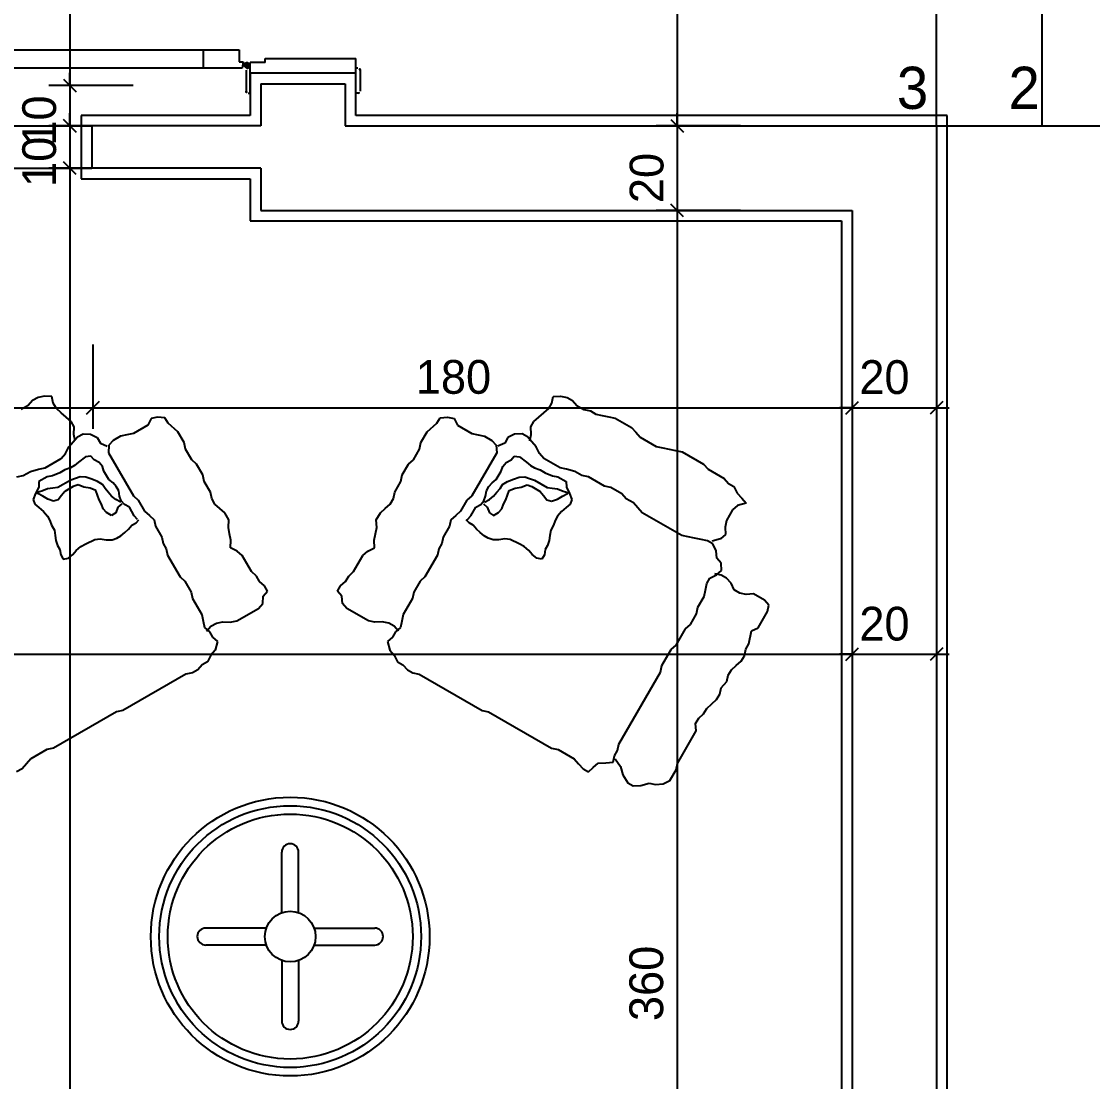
# Model space of a CAD drawing. Extents: x 182769.15 to 182771.38, y 101811.72 to 101812.21.
# Drawn here: x 182769.3844 to 182769.4351, y 101811.9906 to 101812.0408 of the extents above; entities that cross this region are included whole.
import ezdxf

# ---------------------------------------------------------------- set-up
doc = ezdxf.new("R2010")
doc.units = 0
doc.header["$MEASUREMENT"] = 0
for name, pattern in [('DOT3', [0.06, 0, -0.06]), ('DUZ', [500, 500]), ('HIDDEN', [0.375, 0.25, -0.125])]:
    doc.linetypes.add(name, pattern=pattern)
doc.layers.get('0').update_dxf_attribs({"color": 1, "linetype": 'DUZ'})
for name, color, linetype in [('DUVAR', 7, 'Continuous'), ('IZDOT', 2, 'DOT3'), ('iç yatay', 3, 'Continuous'), ('KAPI', 3, 'Continuous'), ('kapı pen. yazısı', 1, 'Continuous'), ('MERDIVEN', 3, 'Continuous'), ('SIVA', 1, 'Continuous'), ('tefriş', 21, 'Continuous')]:
    doc.layers.add(name, color=color, linetype=linetype)
doc.styles.add('İÇ ÖLÇÜ', font='stylu.ttf', dxfattribs={"height": 8})

msp = doc.modelspace()

# ---------------------------------------------------------------- linework, layer by layer
at = {"color": 0, "linetype": 'ByBlock'}
for p, q in [((182769.3863724804, 101812.0380373857), (182769.3869724804, 101812.0374373857)), ((182769.3863724804, 101812.0380373857), (182769.3869724804, 101812.0374373857)), ((182769.3863724804, 101812.0361237126), (182769.3869724804, 101812.0355237126)), ((182769.3869724804, 101812.0355237126), (182769.3863724804, 101812.0361237126)), ((182769.4151393678, 101812.0361237126), (182769.4157393678, 101812.0355237126)), ((182769.4151393678, 101812.0361237126), (182769.4157393678, 101812.0355237126)), ((182769.3869724804, 101812.0335237126), (182769.3863724804, 101812.0341237126)), ((182769.3869724804, 101812.0335237126), (182769.3863724804, 101812.0341237126)), ((182769.4157393678, 101812.0315237126), (182769.4151393678, 101812.0321237126)), ((182769.4157393678, 101812.0315237126), (182769.4151393678, 101812.0321237126)), ((182769.3880644359, 101812.0227771548), (182769.3874644359, 101812.0221771548)), ((182769.3874644359, 101812.0221771548), (182769.3880644359, 101812.0227771548)), ((182769.4234176411, 101812.0221771548), (182769.4240176411, 101812.0227771548)), ((182769.4234176411, 101812.0221771548), (182769.4240176411, 101812.0227771548)), ((182769.428017641, 101812.0227771548), (182769.427417641, 101812.0221771548)), ((182769.4234176411, 101812.0104972821), (182769.4240176411, 101812.0110972821)), ((182769.4234176411, 101812.0104972821), (182769.4240176411, 101812.0110972821)), ((182769.428017641, 101812.0110972821), (182769.427417641, 101812.0104972821))]:
    msp.add_line(p, q, dxfattribs=at)
at = {"layer": 'DUVAR', "ltscale": 50}
for p, q in [((182769.395717641, 101812.0378237126), (182769.395717641, 101812.0358237126)), ((182769.3997176411, 101812.0378237126), (182769.3997176411, 101812.0358237126)), ((182769.3997176411, 101812.0358237126), (182769.4277176411, 101812.0358237126)), ((182769.4277176411, 101812.0358237126), (182769.4277176411, 101811.9838237126)), ((182769.395717641, 101812.0338237126), (182769.395717641, 101812.0318237126)), ((182769.395717641, 101812.0318237126), (182769.423717641, 101812.0318237126)), ((182769.423717641, 101812.0318237126), (182769.423717641, 101811.9838237126))]:
    msp.add_line(p, q, dxfattribs=at)
at = {"layer": 'DUVAR'}
for p, q in [((182769.395717641, 101812.0378237126), (182769.3997176411, 101812.0378237126)), ((182769.395717641, 101812.0358237126), (182769.387717641, 101812.0358237126)), ((182769.387717641, 101812.0358237126), (182769.387717641, 101812.0338237126)), ((182769.395717641, 101812.0338237126), (182769.387717641, 101812.0338237126))]:
    msp.add_line(p, q, dxfattribs=at)
at = {"layer": 'IZDOT', "linetype": 'DOT3', "ltscale": 50}
for p, q in [((182769.347717641, 101812.0358237126), (182769.387717641, 101812.0358237126)), ((182769.347717641, 101812.0338237126), (182769.387717641, 101812.0338237126))]:
    msp.add_line(p, q, dxfattribs=at)
at = {"layer": 'iç yatay'}
for p, q in [((182769.4154393678, 101812.0742237126), (182769.4154393678, 101812.0354237126)), ((182769.3866724804, 101812.0582237126), (182769.3866724804, 101812.0373373857)), ((182769.3866724804, 101812.0377373857), (182769.3866724804, 101812.0383373857)), ((182769.3896724804, 101812.0377373857), (182769.3856724804, 101812.0377373857)), ((182769.3896724804, 101812.0377373857), (182769.3856724804, 101812.0377373857)), ((182769.3866724804, 101812.0377373857), (182769.3866724804, 101812.0358237126)), ((182769.3866724804, 101812.0358237126), (182769.3866724804, 101812.0364237126)), ((182769.4154393678, 101812.0358237126), (182769.4154393678, 101812.0364237126)), ((182769.3896724804, 101812.0358237126), (182769.3856724804, 101812.0358237126)), ((182769.3896724804, 101812.0358237126), (182769.3856724804, 101812.0358237126)), ((182769.3866724804, 101812.0358237126), (182769.3866724804, 101812.0338237126)), ((182769.3866724804, 101812.0358237126), (182769.3866724804, 101812.0352237126)), ((182769.4184393678, 101812.0358237126), (182769.4144393678, 101812.0358237126)), ((182769.4184393678, 101812.0358237126), (182769.4144393678, 101812.0358237126)), ((182769.4154393678, 101812.0358237126), (182769.4154393678, 101812.0318237126)), ((182769.3866724804, 101812.0342237126), (182769.3866724804, 101811.8574424798)), ((182769.3896724804, 101812.0338237126), (182769.3856724804, 101812.0338237126)), ((182769.3896724804, 101812.0338237126), (182769.3856724804, 101812.0338237126)), ((182769.3866724804, 101812.0338237126), (182769.3866724804, 101812.0332237126)), ((182769.4184393678, 101812.0318237126), (182769.4144393678, 101812.0318237126)), ((182769.4184393678, 101812.0318237126), (182769.4144393678, 101812.0318237126)), ((182769.4154393678, 101812.0322237126), (182769.4154393678, 101811.9594237126)), ((182769.4154393678, 101812.0318237126), (182769.4154393678, 101812.0312237126)), ((182769.3877644359, 101812.0254771548), (182769.3877644359, 101812.0214771548)), ((182769.3877644359, 101812.0254771548), (182769.3877644359, 101812.0214771548)), ((182769.423717641, 101812.0254771548), (182769.423717641, 101812.0214771548)), ((182769.423717641, 101812.0254771548), (182769.423717641, 101812.0214771548)), ((182769.4277176411, 101812.0254771548), (182769.4277176411, 101812.0214771548)), ((182769.347317641, 101812.0224771548), (182769.3881644359, 101812.0224771548)), ((182769.3873644359, 101812.0224771548), (182769.4241176411, 101812.0224771548)), ((182769.423717641, 101812.0224771548), (182769.423117641, 101812.0224771548)), ((182769.423717641, 101812.0224771548), (182769.4277176411, 101812.0224771548)), ((182769.4277176411, 101812.0224771548), (182769.4283176411, 101812.0224771548)), ((182769.423717641, 101812.0137972821), (182769.423717641, 101812.0097972821)), ((182769.423717641, 101812.0137972821), (182769.423717641, 101812.0097972821)), ((182769.4277176411, 101812.0137972821), (182769.4277176411, 101812.0097972821)), ((182769.3273176411, 101812.0107972821), (182769.4241176411, 101812.0107972821)), ((182769.423717641, 101812.0107972821), (182769.423117641, 101812.0107972821)), ((182769.423717641, 101812.0107972821), (182769.4277176411, 101812.0107972821)), ((182769.4277176411, 101812.0107972821), (182769.4283176411, 101812.0107972821))]:
    msp.add_line(p, q, dxfattribs=at)
at = {"layer": 'KAPI', "color": 1}
for p, q in [((182769.3780594863, 101812.0394259826), (182769.3946876411, 101812.0394259826)), ((182769.392987641, 101812.0394259826), (182769.392987641, 101812.0385659826)), ((182769.3946876411, 101812.0394259826), (182769.3946876411, 101812.0388659826)), ((182769.3948276411, 101812.0385659826), (182769.3779194863, 101812.0385659826)), ((182769.3946876411, 101812.0388659826), (182769.394887641, 101812.0388659826)), ((182769.394887641, 101812.0388659826), (182769.3948276411, 101812.0385659826))]:
    msp.add_line(p, q, dxfattribs=at)
at = {"layer": 'KAPI'}
for p, q in [((182769.3959176411, 101812.0388237126), (182769.3959176411, 101812.0390237126)), ((182769.3959176411, 101812.0390237126), (182769.4002176411, 101812.0390237126)), ((182769.4002176411, 101812.0383237126), (182769.4002176411, 101812.0390237126)), ((182769.395017641, 101812.0384737126), (182769.395017641, 101812.0374737126)), ((182769.3952176411, 101812.0385737126), (182769.395117641, 101812.0385737126)), ((182769.3959176411, 101812.0388237126), (182769.3952176411, 101812.0388237126)), ((182769.3952176411, 101812.0383237126), (182769.3952176411, 101812.0388237126)), ((182769.3952176411, 101812.0373737126), (182769.3952176411, 101812.0385737126)), ((182769.4002176411, 101812.0373737126), (182769.4002176411, 101812.0385737126)), ((182769.4002176411, 101812.0385737126), (182769.4003176411, 101812.0385737126)), ((182769.400417641, 101812.0384737126), (182769.400417641, 101812.0374737126)), ((182769.4002176411, 101812.0383237126), (182769.3952176411, 101812.0383237126)), ((182769.395117641, 101812.0373737126), (182769.3952176411, 101812.0373737126)), ((182769.4003176411, 101812.0373737126), (182769.4002176411, 101812.0373737126))]:
    msp.add_line(p, q, dxfattribs=at)
at = {"layer": 'KAPI', "color": 234}
for p, q in [((182769.3952176411, 101812.0387059826), (182769.3948976411, 101812.0387059826)), ((182769.3950576411, 101812.0388659826), (182769.3950576411, 101812.0385459826))]:
    msp.add_line(p, q, dxfattribs=at)
for radius in [0.00012, 8e-05]:
    msp.add_circle((182769.3950576411, 101812.0387059826), radius, dxfattribs=at)
at = {"layer": 'KAPI', "color": 1, "linetype": 'HIDDEN', "ltscale": 10}
msp.add_arc((182769.3959590833, 101812.038723603), 0.01810015707554498, 90.1311844394752, 179.5492962440306, dxfattribs=at)
at = {"layer": 'KAPI'}
for centre, start, end in [((182769.395117641, 101812.0384737126), 90, 180), ((182769.4003176411, 101812.0384737126), 0, 90), ((182769.395117641, 101812.0374737126), 180, 270), ((182769.4003176411, 101812.0374737126), 270, 0)]:
    msp.add_arc(centre, 0.0001, start, end, dxfattribs=at)
at = {"layer": 'MERDIVEN'}
for p, q in [((182769.4277176411, 101812.0358237126), (182769.4277176411, 101812.0738237126)), ((182769.4327176411, 101812.0358237126), (182769.4327176411, 101812.0738237126)), ((182769.4277176411, 101812.0358237126), (182769.4377176411, 101812.0358237126))]:
    msp.add_line(p, q, dxfattribs=at)
at = {"layer": 'SIVA'}
for p, q in [((182769.4002176411, 101812.0383237126), (182769.3952176411, 101812.0383237126)), ((182769.3952176411, 101812.0383237126), (182769.3952176411, 101812.0363237126)), ((182769.4002176411, 101812.0363237126), (182769.4002176411, 101812.0383237126)), ((182769.3952176411, 101812.0363237126), (182769.3872176411, 101812.0363237126)), ((182769.3872176411, 101812.0363237126), (182769.3872176411, 101812.0333237126)), ((182769.428217641, 101812.0363237126), (182769.4002176411, 101812.0363237126)), ((182769.428217641, 101811.9643237126), (182769.428217641, 101812.0363237126)), ((182769.3872176411, 101812.0333237126), (182769.3952176411, 101812.0333237126)), ((182769.3952176411, 101812.0333237126), (182769.3952176411, 101812.0313237126)), ((182769.3952176411, 101812.0313237126), (182769.423217641, 101812.0313237126)), ((182769.423217641, 101812.0313237126), (182769.423217641, 101811.9843237126))]:
    msp.add_line(p, q, dxfattribs=at)
at = {"layer": 'tefriş'}
for p, q in [((182769.3849126772, 101812.0228175395), (182769.3847060726, 101812.0225846447)), ((182769.385168477, 101812.0229652256), (182769.3849126772, 101812.0228175395)), ((182769.385473472, 101812.023027703), (182769.385168477, 101812.0229652256)), ((182769.3858276629, 101812.0230049707), (182769.385473472, 101812.023027703)), ((182769.3858899839, 101812.0227001141), (182769.3858276629, 101812.0230049707)), ((182769.3860375709, 101812.0224444859), (182769.3858899839, 101812.0227001141)), ((182769.4093513729, 101812.0224444859), (182769.40949896, 101812.0227001141)), ((182769.40949896, 101812.0227001141), (182769.4095612809, 101812.0230049707)), ((182769.4095612809, 101812.0230049707), (182769.4099154718, 101812.023027703)), ((182769.4099154718, 101812.023027703), (182769.4102204669, 101812.0229652256)), ((182769.4102204669, 101812.0229652256), (182769.4104762667, 101812.0228175395)), ((182769.4104762667, 101812.0228175395), (182769.4106828712, 101812.0225846447)), ((182769.3847060726, 101812.0225846447), (182769.3843650067, 101812.0223877303)), ((182769.3862704233, 101812.0222380872), (182769.3860375709, 101812.0224444859)), ((182769.3865032764, 101812.0220316874), (182769.3862704233, 101812.0222380872)), ((182769.4088856674, 101812.0220316874), (182769.4091185205, 101812.0222380872)), ((182769.4091185205, 101812.0222380872), (182769.4093513729, 101812.0224444859)), ((182769.4106828712, 101812.0225846447), (182769.4110239371, 101812.0223877303)), ((182769.4110239371, 101812.0223877303), (182769.4113289322, 101812.0223252529)), ((182769.4113289322, 101812.0223252529), (182769.4115847304, 101812.0221775677)), ((182769.3867361289, 101812.0218252887), (182769.3865032764, 101812.0220316874)), ((182769.3868837159, 101812.0215696605), (182769.3867361289, 101812.0218252887)), ((182769.390520712, 101812.0219652961), (182769.3903633033, 101812.0216471916)), ((182769.3908257076, 101812.0220277724), (182769.390520712, 101812.0219652961)), ((182769.3911798986, 101812.0220050401), (182769.3908257076, 101812.0220277724)), ((182769.3913274849, 101812.021749413), (182769.3911798986, 101812.0220050401)), ((182769.3917931911, 101812.0213366134), (182769.3913274849, 101812.021749413)), ((182769.4035957528, 101812.0213366134), (182769.4040614589, 101812.021749413)), ((182769.4040614589, 101812.021749413), (182769.4042090453, 101812.0220050401)), ((182769.4042090453, 101812.0220050401), (182769.4045632362, 101812.0220277724)), ((182769.4045632362, 101812.0220277724), (182769.4048682319, 101812.0219652961)), ((182769.4048682319, 101812.0219652961), (182769.4050256406, 101812.0216471916)), ((182769.408505228, 101812.0215696605), (182769.408652815, 101812.0218252887)), ((182769.408652815, 101812.0218252887), (182769.4088856674, 101812.0220316874)), ((182769.4115847304, 101812.0221775677), (182769.4118897261, 101812.0221150914)), ((182769.4118897261, 101812.0221150914), (182769.4121947211, 101812.0220526139)), ((182769.4121947211, 101812.0220526139), (182769.4124997168, 101812.0219901376)), ((182769.4124997168, 101812.0219901376), (182769.4132671162, 101812.0215470793)), ((182769.3868607707, 101812.0212155755), (182769.3868837159, 101812.0215696605)), ((182769.386923091, 101812.02091072), (182769.3868607707, 101812.0212155755)), ((182769.3870444279, 101812.0210943855), (182769.3873002277, 101812.0212420716)), ((182769.3873002277, 101812.0212420716), (182769.3876544186, 101812.0212193392)), ((182769.3876544186, 101812.0212193392), (182769.3879725372, 101812.0210621689)), ((182769.3893761765, 101812.0211908852), (182769.3890711808, 101812.0211284089)), ((182769.3896811715, 101812.0212533626), (182769.3893761765, 101812.0211908852)), ((182769.3903633033, 101812.0216471916), (182769.3896811715, 101812.0212533626)), ((182769.3920883645, 101812.0208253581), (182769.3917931911, 101812.0213366134)), ((182769.4033005794, 101812.0208253581), (182769.4035957528, 101812.0213366134)), ((182769.4050256406, 101812.0216471916), (182769.4057077723, 101812.0212533626)), ((182769.4057077723, 101812.0212533626), (182769.4060127674, 101812.0211908852)), ((182769.4060127674, 101812.0211908852), (182769.4063177631, 101812.0211284089)), ((182769.4077345252, 101812.0212193392), (182769.4074164067, 101812.0210621689)), ((182769.4080887161, 101812.0212420716), (182769.4077345252, 101812.0212193392)), ((182769.4083445159, 101812.0210943855), (182769.4080887161, 101812.0212420716)), ((182769.4084658528, 101812.02091072), (182769.4085281731, 101812.0212155755)), ((182769.4085281731, 101812.0212155755), (182769.408505228, 101812.0215696605)), ((182769.4132671162, 101812.0215470793), (182769.4134737185, 101812.0213141844)), ((182769.4134737185, 101812.0213141844), (182769.4136803231, 101812.0210812897)), ((182769.3866312194, 101812.0206285949), (182769.3868378234, 101812.0208614907)), ((182769.3868378234, 101812.0208614907), (182769.3870444279, 101812.0210943855)), ((182769.3879725372, 101812.0210621689), (182769.3881201242, 101812.0208065407)), ((182769.3881201242, 101812.0208065407), (182769.3884382449, 101812.0206493702)), ((182769.388523511, 101812.0206985986), (182769.3885005652, 101812.0203445147)), ((182769.3887301149, 101812.0209314944), (182769.388523511, 101812.0206985986)), ((182769.3890711808, 101812.0211284089), (182769.3887301149, 101812.0209314944)), ((182769.3921506854, 101812.0205205015), (182769.3920883645, 101812.0208253581)), ((182769.4032382585, 101812.0205205015), (182769.4033005794, 101812.0208253581)), ((182769.4063177631, 101812.0211284089), (182769.4066588289, 101812.0209314944)), ((182769.4066588289, 101812.0209314944), (182769.4068654329, 101812.0206985986)), ((182769.4068654329, 101812.0206985986), (182769.4068883786, 101812.0203445147)), ((182769.4072688197, 101812.0208065407), (182769.4069506989, 101812.0206493702)), ((182769.4074164067, 101812.0210621689), (182769.4072688197, 101812.0208065407)), ((182769.4085511205, 101812.0208614907), (182769.4083445159, 101812.0210943855)), ((182769.4087577244, 101812.0206285949), (182769.4085511205, 101812.0208614907)), ((182769.4136803231, 101812.0210812897), (182769.4144477225, 101812.0206382314)), ((182769.3862672078, 101812.0200775965), (182769.3864738124, 101812.0203104913)), ((182769.3864738124, 101812.0203104913), (182769.3866312194, 101812.0206285949)), ((182769.3885005652, 101812.0203445147), (182769.3896812594, 101812.0182994925)), ((182769.3924458588, 101812.0200092462), (182769.3921506854, 101812.0205205015)), ((182769.4029430851, 101812.0200092462), (182769.4032382585, 101812.0205205015)), ((182769.4068883786, 101812.0203445147), (182769.4057076845, 101812.0182994925)), ((182769.4089151315, 101812.0203104913), (182769.4087577244, 101812.0206285949)), ((182769.409121736, 101812.0200775965), (182769.4089151315, 101812.0203104913)), ((182769.4144477225, 101812.0206382314), (182769.4147527176, 101812.020575754)), ((182769.4147527176, 101812.020575754), (182769.4150577133, 101812.0205132777)), ((182769.4150577133, 101812.0205132777), (182769.4153627073, 101812.0204508023)), ((182769.4153627073, 101812.0204508023), (182769.4156677024, 101812.0203883249)), ((182769.4156677024, 101812.0203883249), (182769.4166909016, 101812.0197975805)), ((182769.3854998084, 101812.0196345383), (182769.3862672078, 101812.0200775965)), ((182769.3926787112, 101812.0198028475), (182769.3924458588, 101812.0200092462)), ((182769.3929738852, 101812.0192915911), (182769.3926787112, 101812.0198028475)), ((182769.4024150586, 101812.0192915911), (182769.4027102327, 101812.0198028475)), ((182769.4027102327, 101812.0198028475), (182769.4029430851, 101812.0200092462)), ((182769.4098891355, 101812.0196345383), (182769.409121736, 101812.0200775965)), ((182769.4166909016, 101812.0197975805), (182769.4168975062, 101812.0195646857)), ((182769.3841584907, 101812.0192009642), (182769.3844634857, 101812.0192634416)), ((182769.3844634857, 101812.0192634416), (182769.3848045516, 101812.0194603561)), ((182769.3848045516, 101812.0194603561), (182769.3851948133, 101812.0195720608)), ((182769.3851948133, 101812.0195720608), (182769.3854998084, 101812.0196345383)), ((182769.3930362055, 101812.0189867357), (182769.3929738852, 101812.0192915911)), ((182769.4023527383, 101812.0189867357), (182769.4024150586, 101812.0192915911)), ((182769.4101941305, 101812.0195720608), (182769.4098891355, 101812.0196345383)), ((182769.4105843923, 101812.0194603561), (182769.4101941305, 101812.0195720608)), ((182769.4109254581, 101812.0192634416), (182769.4105843923, 101812.0194603561)), ((182769.4112304532, 101812.0192009642), (182769.4109254581, 101812.0192634416)), ((182769.411997851, 101812.0187579069), (182769.4112304532, 101812.0192009642)), ((182769.4168975062, 101812.0195646857), (182769.417664904, 101812.0191216284)), ((182769.3933313795, 101812.0184754793), (182769.3930362055, 101812.0189867357)), ((182769.4020575643, 101812.0184754793), (182769.4023527383, 101812.0189867357)), ((182769.4123028467, 101812.0186954306), (182769.411997851, 101812.0187579069)), ((182769.4128144463, 101812.0184000584), (182769.4123028467, 101812.0186954306)), ((182769.417664904, 101812.0191216284), (182769.4178715079, 101812.0188887326)), ((182769.4178715079, 101812.0188887326), (182769.4181273077, 101812.0187410465)), ((182769.4181273077, 101812.0187410465), (182769.4182847164, 101812.018422942)), ((182769.3896812594, 101812.0182994925), (182769.3899141124, 101812.0180930927)), ((182769.3933936998, 101812.0181706238), (182769.3933313795, 101812.0184754793)), ((182769.3935412868, 101812.0179149956), (182769.3933936998, 101812.0181706238)), ((182769.401847657, 101812.0179149956), (182769.401995244, 101812.0181706238)), ((182769.401995244, 101812.0181706238), (182769.4020575643, 101812.0184754793)), ((182769.4057076845, 101812.0182994925), (182769.4054748314, 101812.0180930927)), ((182769.4130210502, 101812.0181671625), (182769.4128144463, 101812.0184000584)), ((182769.4133621161, 101812.0179702481), (182769.4130210502, 101812.0181671625)), ((182769.4182847164, 101812.018422942), (182769.4184913203, 101812.0181900461)), ((182769.4184913203, 101812.0181900461), (182769.4186979232, 101812.0179571523)), ((182769.3899141124, 101812.0180930927), (182769.3902092858, 101812.0175818374)), ((182769.3937741399, 101812.0177085958), (182769.3935412868, 101812.0179149956)), ((182769.3940069924, 101812.0175021971), (182769.3937741399, 101812.0177085958)), ((182769.4013819515, 101812.0175021971), (182769.4016148039, 101812.0177085958)), ((182769.4016148039, 101812.0177085958), (182769.401847657, 101812.0179149956)), ((182769.4054748314, 101812.0180930927), (182769.405179658, 101812.0175818374)), ((182769.4135687207, 101812.0177373533), (182769.4133621161, 101812.0179702481)), ((182769.4137753246, 101812.0175044575), (182769.4135687207, 101812.0177373533)), ((182769.418061684, 101812.0176428115), (182769.41776651, 101812.0171315551)), ((182769.418294538, 101812.0178492093), (182769.418061684, 101812.0176428115)), ((182769.4186979232, 101812.0179571523), (182769.418294538, 101812.0178492093)), ((182769.3902092858, 101812.0175818374), (182769.3904421389, 101812.0173754376)), ((182769.3904421389, 101812.0173754376), (182769.3906749936, 101812.0171690387)), ((182769.3906749936, 101812.0171690387), (182769.3907373123, 101812.0168641823)), ((182769.3942037746, 101812.0171613602), (182769.3940069924, 101812.0175021971)), ((182769.3941808295, 101812.0168072753), (182769.3942037746, 101812.0171613602)), ((182769.4011851692, 101812.0171613602), (182769.4013819515, 101812.0175021971)), ((182769.4012081144, 101812.0168072753), (182769.4011851692, 101812.0171613602)), ((182769.4047139503, 101812.0171690387), (182769.4046516316, 101812.0168641823)), ((182769.404946805, 101812.0173754376), (182769.4047139503, 101812.0171690387)), ((182769.405179658, 101812.0175818374), (182769.404946805, 101812.0173754376)), ((182769.4156511877, 101812.0164214274), (182769.4137753246, 101812.0175044575)), ((182769.41776651, 101812.0171315551), (182769.4177041913, 101812.0168266987)), ((182769.3907373123, 101812.0168641823), (182769.3910324856, 101812.016352927)), ((182769.3942431504, 101812.0165024187), (182769.3941808295, 101812.0168072753)), ((182769.4011457934, 101812.0165024187), (182769.4012081144, 101812.0168072753)), ((182769.4046516316, 101812.0168641823), (182769.4043564582, 101812.016352927)), ((182769.4177041913, 101812.0168266987), (182769.4177271364, 101812.0164726137)), ((182769.3910324856, 101812.016352927), (182769.3910948066, 101812.0160480704)), ((182769.3943054691, 101812.0161975623), (182769.3942431504, 101812.0165024187)), ((182769.394282524, 101812.0158434773), (182769.3943054691, 101812.0161975623)), ((182769.4010834747, 101812.0161975623), (182769.4011457934, 101812.0165024187)), ((182769.4011064199, 101812.0158434773), (182769.4010834747, 101812.0161975623)), ((182769.4043564582, 101812.016352927), (182769.4042941373, 101812.0160480704)), ((182769.4159561834, 101812.0163589511), (182769.4156511877, 101812.0164214274)), ((182769.4162611784, 101812.0162964737), (182769.4159561834, 101812.0163589511)), ((182769.4165661741, 101812.0162339973), (182769.4162611784, 101812.0162964737)), ((182769.4168711675, 101812.0161715209), (182769.4165661741, 101812.0162339973)), ((182769.4171269674, 101812.0160238348), (182769.4168711675, 101812.0161715209)), ((182769.4174942833, 101812.0162662139), (182769.4170908972, 101812.0161582729)), ((182769.4177271364, 101812.0164726137), (182769.4174942833, 101812.0162662139)), ((182769.3910948066, 101812.0160480704), (182769.3912423936, 101812.0157924422)), ((182769.3912423936, 101812.0157924422), (182769.3913047139, 101812.0154875867)), ((182769.3946006425, 101812.015686307), (182769.394282524, 101812.0158434773)), ((182769.3948334972, 101812.0154799081), (182769.3946006425, 101812.015686307)), ((182769.4005554467, 101812.0154799081), (182769.4007883013, 101812.015686307)), ((182769.4007883013, 101812.015686307), (182769.4011064199, 101812.0158434773)), ((182769.4041465503, 101812.0157924422), (182769.40408423, 101812.0154875867)), ((182769.4042941373, 101812.0160480704), (182769.4041465503, 101812.0157924422)), ((182769.417284376, 101812.0157057302), (182769.4171269674, 101812.0160238348)), ((182769.4173073234, 101812.0153516454), (182769.417284376, 101812.0157057302)), ((182769.3913047139, 101812.0154875867), (182769.3918950613, 101812.0144650751)), ((182769.3952762576, 101812.0147130246), (182769.3948334972, 101812.0154799081)), ((182769.4001126863, 101812.0147130246), (182769.4005554467, 101812.0154799081)), ((182769.40408423, 101812.0154875867), (182769.4034938826, 101812.0144650751)), ((182769.4175139273, 101812.0151187496), (182769.4173073234, 101812.0153516454)), ((182769.4175368725, 101812.0147646646), (182769.4175139273, 101812.0151187496)), ((182769.3955091106, 101812.0145066248), (182769.3952762576, 101812.0147130246)), ((182769.3998798332, 101812.0145066248), (182769.4001126863, 101812.0147130246)), ((182769.4175237474, 101812.0145450178), (182769.417218754, 101812.0146074943)), ((182769.41730402, 101812.0145582659), (182769.4175368725, 101812.0147646646)), ((182769.3918950613, 101812.0144650751), (182769.3921279137, 101812.0142586764)), ((182769.3921279137, 101812.0142586764), (182769.3924230877, 101812.01374742)), ((182769.395656697, 101812.0142509977), (182769.3955091106, 101812.0145066248)), ((182769.3958895501, 101812.0140445979), (182769.395656697, 101812.0142509977)), ((182769.3994993938, 101812.0140445979), (182769.3997322468, 101812.0142509977)), ((182769.3997322468, 101812.0142509977), (182769.3998798332, 101812.0145066248)), ((182769.4032610301, 101812.0142586764), (182769.4029658561, 101812.01374742)), ((182769.4034938826, 101812.0144650751), (182769.4032610301, 101812.0142586764)), ((182769.4167759936, 101812.0138406108), (182769.4168383123, 101812.0141454673)), ((182769.4168383123, 101812.0141454673), (182769.4169858993, 101812.0144010954)), ((182769.4169858993, 101812.0144010954), (182769.41730402, 101812.0145582659)), ((182769.4177795472, 101812.0143973317), (182769.4175237474, 101812.0145450178)), ((182769.4179861518, 101812.014164437), (182769.4177795472, 101812.0143973317)), ((182769.4181435604, 101812.0138463325), (182769.4179861518, 101812.014164437)), ((182769.3924230877, 101812.01374742), (182769.3924854081, 101812.0134425645)), ((182769.3958305325, 101812.013556075), (182769.3960371371, 101812.0137889697)), ((182769.3960371371, 101812.0137889697), (182769.3958895501, 101812.0140445979)), ((182769.3993518068, 101812.0137889697), (182769.3994993938, 101812.0140445979)), ((182769.3995584113, 101812.013556075), (182769.3993518068, 101812.0137889697)), ((182769.4029658561, 101812.01374742), (182769.4029035358, 101812.0134425645)), ((182769.4167136726, 101812.0135357543), (182769.4167759936, 101812.0138406108)), ((182769.4183993603, 101812.0136986464), (182769.4181435604, 101812.0138463325)), ((182769.4187043553, 101812.013636169), (182769.4183993603, 101812.0136986464)), ((182769.4190585462, 101812.0136589013), (182769.4187043553, 101812.013636169)), ((182769.4195701442, 101812.0133635301), (182769.4190585462, 101812.0136589013)), ((182769.3924854081, 101812.0134425645), (182769.3929281684, 101812.012675681)), ((182769.3956009828, 101812.0129690953), (182769.3958075874, 101812.01320199)), ((182769.3958075874, 101812.01320199), (182769.3958305325, 101812.013556075)), ((182769.3995813564, 101812.01320199), (182769.3995584113, 101812.013556075)), ((182769.399787961, 101812.0129690953), (182769.3995813564, 101812.01320199)), ((182769.4029035358, 101812.0134425645), (182769.4024607754, 101812.012675681)), ((182769.4164184993, 101812.013024499), (182769.4167136726, 101812.0135357543)), ((182769.4197767488, 101812.0131306353), (182769.4195701442, 101812.0133635301)), ((182769.4197144279, 101812.0128257787), (182769.4197767488, 101812.0131306353)), ((182769.3929281684, 101812.012675681), (182769.3929904877, 101812.0123708235)), ((182769.3945777836, 101812.0123783509), (182769.3956009828, 101812.0129690953)), ((182769.4008111602, 101812.0123783509), (182769.399787961, 101812.0129690953)), ((182769.4024607754, 101812.012675681), (182769.4023984561, 101812.0123708235)), ((182769.4160610049, 101812.0122083871), (182769.4163561783, 101812.0127196424)), ((182769.4163561783, 101812.0127196424), (182769.4164184993, 101812.013024499)), ((182769.4192716675, 101812.0120588952), (182769.4197144279, 101812.0128257787)), ((182769.3929904877, 101812.0123708235), (182769.3930528087, 101812.0120659669)), ((182769.3930528087, 101812.0120659669), (182769.3932856611, 101812.0118595682)), ((182769.3931511998, 101812.0118955485), (182769.3933578038, 101812.0121284444)), ((182769.3933578038, 101812.0121284444), (182769.3936136035, 101812.0122761304)), ((182769.3936136035, 101812.0122761304), (182769.3939185992, 101812.0123386068)), ((182769.3939185992, 101812.0123386068), (182769.3942727902, 101812.0123158744)), ((182769.3942727902, 101812.0123158744), (182769.3945777836, 101812.0123783509)), ((182769.4011161537, 101812.0123158744), (182769.4008111602, 101812.0123783509)), ((182769.4014703446, 101812.0123386068), (182769.4011161537, 101812.0123158744)), ((182769.4017753403, 101812.0122761304), (182769.4014703446, 101812.0123386068)), ((182769.4020311401, 101812.0121284444), (182769.4017753403, 101812.0122761304)), ((182769.402237744, 101812.0118955485), (182769.4020311401, 101812.0121284444)), ((182769.4023361352, 101812.0120659669), (182769.4021032827, 101812.0118595682)), ((182769.4023984561, 101812.0123708235), (182769.4023361352, 101812.0120659669)), ((182769.4158281519, 101812.0120019873), (182769.4160610049, 101812.0122083871)), ((182769.418953549, 101812.0119017249), (182769.4192716675, 101812.0120588952)), ((182769.3932856611, 101812.0118595682), (182769.3934332481, 101812.01160394)), ((182769.3934332481, 101812.01160394), (182769.3936661022, 101812.0113975422)), ((182769.4019556957, 101812.01160394), (182769.4017228417, 101812.0113975422)), ((182769.4021032827, 101812.0118595682), (182769.4019556957, 101812.01160394)), ((182769.4153853921, 101812.0112351049), (182769.4158281519, 101812.0120019873)), ((182769.4188289071, 101812.0112920118), (182769.418953549, 101812.0119017249)), ((182769.3936661022, 101812.0113975422), (182769.3935578894, 101812.010994228)), ((182769.4017228417, 101812.0113975422), (182769.4018310545, 101812.010994228)), ((182769.4147097787, 101812.0102618216), (182769.415152539, 101812.0110287051)), ((182769.415152539, 101812.0110287051), (182769.4153853921, 101812.0112351049)), ((182769.4186190014, 101812.0107315272), (182769.4186813207, 101812.0110363847)), ((182769.4186813207, 101812.0110363847), (182769.4188289071, 101812.0112920118)), ((182769.3933512855, 101812.0107613321), (182769.3931938768, 101812.0104432276)), ((182769.3935578894, 101812.010994228), (182769.3933512855, 101812.0107613321)), ((182769.4018310545, 101812.010994228), (182769.4020376584, 101812.0107613321)), ((182769.4020376584, 101812.0107613321), (182769.4021950671, 101812.0104432276)), ((182769.4184714144, 101812.010475899), (182769.4186190014, 101812.0107315272)), ((182769.3927314724, 101812.0100626468), (182769.3924756742, 101812.0099149616)), ((182769.392938077, 101812.0102955415), (182769.3927314724, 101812.0100626468)), ((182769.3931938768, 101812.0104432276), (182769.392938077, 101812.0102955415)), ((182769.4021950671, 101812.0104432276), (182769.4024508669, 101812.0102955415)), ((182769.4024508669, 101812.0102955415), (182769.4026574715, 101812.0100626468)), ((182769.4026574715, 101812.0100626468), (182769.4029132696, 101812.0099149616)), ((182769.4146474577, 101812.009956965), (182769.4147097787, 101812.0102618216)), ((182769.4178581209, 101812.0098074743), (182769.4180057073, 101812.0100631014)), ((182769.4180057073, 101812.0100631014), (182769.4182385603, 101812.0102695012)), ((182769.4182385603, 101812.0102695012), (182769.4184714144, 101812.010475899)), ((182769.3921706791, 101812.0098524842), (182769.3891863508, 101812.0081294814)), ((182769.3924756742, 101812.0099149616), (182769.3921706791, 101812.0098524842)), ((182769.4029132696, 101812.0099149616), (182769.4032182647, 101812.0098524842)), ((182769.4032182647, 101812.0098524842), (182769.4062025931, 101812.0081294814)), ((182769.4126796346, 101812.0065485954), (182769.4146474577, 101812.009956965)), ((182769.4175137516, 101812.0092110092), (182769.4177958, 101812.0095026177)), ((182769.4177958, 101812.0095026177), (182769.4178581209, 101812.0098074743)), ((182769.4174514307, 101812.0089061527), (182769.4175137516, 101812.0092110092)), ((182769.4170709912, 101812.0084441257), (182769.4173038437, 101812.0086505245)), ((182769.4173038437, 101812.0086505245), (182769.4174514307, 101812.0089061527)), ((182769.3888813551, 101812.0080670051), (182769.3858970267, 101812.0063440023)), ((182769.3891863508, 101812.0081294814), (182769.3888813551, 101812.0080670051)), ((182769.4062025931, 101812.0081294814), (182769.4065075888, 101812.0080670051)), ((182769.4065075888, 101812.0080670051), (182769.4094919171, 101812.0063440023)), ((182769.4164576987, 101812.0077756991), (182769.4166905518, 101812.0079820988)), ((182769.4166905518, 101812.0079820988), (182769.4168381382, 101812.008237726)), ((182769.4168381382, 101812.008237726), (182769.4170709912, 101812.0084441257)), ((182769.4163101117, 101812.0075200709), (182769.4164576987, 101812.0077756991)), ((182769.4163330575, 101812.007165987), (182769.4163101117, 101812.0075200709)), ((182769.4154475367, 101812.00563222), (182769.4163330575, 101812.007165987)), ((182769.4126173136, 101812.0062437388), (182769.4126796346, 101812.0065485954)), ((182769.3855920316, 101812.0062815249), (182769.3848246322, 101812.0058384666)), ((182769.3858970267, 101812.0063440023), (182769.3855920316, 101812.0062815249)), ((182769.4094919171, 101812.0063440023), (182769.4097969122, 101812.0062815249)), ((182769.4097969122, 101812.0062815249), (182769.4105643116, 101812.0058384666)), ((182769.4124074063, 101812.0056832551), (182769.4124697266, 101812.0059881106)), ((182769.4124697266, 101812.0059881106), (182769.4126173136, 101812.0062437388)), ((182769.3846180293, 101812.0056055728), (182769.3844114253, 101812.0053726769)), ((182769.3848246322, 101812.0058384666), (182769.3846180293, 101812.0056055728)), ((182769.4105643116, 101812.0058384666), (182769.4107709146, 101812.0056055728)), ((182769.4107709146, 101812.0056055728), (182769.4109775185, 101812.0053726769)), ((182769.4114661714, 101812.0054313906), (182769.4116990261, 101812.0056377895)), ((182769.4116990261, 101812.0056377895), (182769.412053217, 101812.0056605218)), ((182769.412053217, 101812.0056605218), (182769.4124074063, 101812.0056832551)), ((182769.4125057974, 101812.0058536735), (182769.4127484738, 101812.0054863397)), ((182769.4127484738, 101812.0054863397), (182769.412856685, 101812.0050830264)), ((182769.4153852158, 101812.0053273635), (182769.4154475367, 101812.00563222)), ((182769.3844114253, 101812.0053726769), (182769.3841556255, 101812.0052249908)), ((182769.4109775185, 101812.0053726769), (182769.4112333183, 101812.0052249908)), ((182769.4112333183, 101812.0052249908), (182769.4114661714, 101812.0054313906)), ((182769.412856685, 101812.0050830264), (182769.4130993614, 101812.0047156925)), ((182769.4150900424, 101812.0048161082), (182769.4153852158, 101812.0053273635)), ((182769.4130993614, 101812.0047156925), (182769.4133551595, 101812.0045680074)), ((182769.4133551595, 101812.0045680074), (182769.4137093505, 101812.0045907397)), ((182769.4137093505, 101812.0045907397), (182769.4141127373, 101812.0046986818)), ((182769.4141127373, 101812.0046986818), (182769.4144177323, 101812.0046362044)), ((182769.4144177323, 101812.0046362044), (182769.4147719233, 101812.0046589368)), ((182769.4147719233, 101812.0046589368), (182769.4150900424, 101812.0048161082))]:
    msp.add_line(p, q, dxfattribs=at)
at = {"layer": 'tefriş', "color": 8}
for p, q in [((182769.3876657704, 101812.0201857324), (182769.3874185228, 101812.0201500514)), ((182769.3878218502, 101812.0200081788), (182769.3876657704, 101812.0201857324)), ((182769.4075670937, 101812.0200081788), (182769.4077231735, 101812.0201857324)), ((182769.4077231735, 101812.0201857324), (182769.407970421, 101812.0201500514)), ((182769.3869024065, 101812.0197450041), (182769.3867015205, 101812.0196290225)), ((182769.3870801098, 101812.0199011356), (182769.3869024065, 101812.0197450041)), ((182769.3874185228, 101812.0201500514), (182769.3870801098, 101812.0199011356)), ((182769.3880582837, 101812.0198770174), (182769.3878218502, 101812.0200081788)), ((182769.3882143641, 101812.0196994627), (182769.3880582837, 101812.0198770174)), ((182769.3882900902, 101812.0194755168), (182769.3882143641, 101812.0196994627)), ((182769.4070988537, 101812.0194755168), (182769.4071745797, 101812.0196994627)), ((182769.4071745797, 101812.0196994627), (182769.4073306601, 101812.0198770174)), ((182769.4073306601, 101812.0198770174), (182769.4075670937, 101812.0200081788)), ((182769.407970421, 101812.0201500514), (182769.408308834, 101812.0199011356)), ((182769.408308834, 101812.0199011356), (182769.4084865373, 101812.0197450041)), ((182769.4084865373, 101812.0197450041), (182769.4086874233, 101812.0196290225)), ((182769.3856043723, 101812.0192097185), (182769.385202602, 101812.0189777563)), ((182769.3858516199, 101812.0192453996), (182769.3856043723, 101812.0192097185)), ((182769.3861962153, 101812.0193908189), (182769.3858516199, 101812.0192453996)), ((182769.3864372782, 101812.0195299966), (182769.3861962153, 101812.0193908189)), ((182769.3867015205, 101812.0196290225), (182769.3864372782, 101812.0195299966)), ((182769.3871635775, 101812.0191998582), (182769.3869395111, 101812.0191240263)), ((182769.3874340039, 101812.0191953885), (182769.3871635775, 101812.0191998582)), ((182769.3877106165, 101812.0190874231), (182769.3874340039, 101812.0191953885)), ((182769.3885218967, 101812.0190740162), (182769.3882900902, 101812.0194755168)), ((182769.4068670472, 101812.0190740162), (182769.4070988537, 101812.0194755168)), ((182769.4076783273, 101812.0190874231), (182769.40795494, 101812.0191953885)), ((182769.40795494, 101812.0191953885), (182769.4082253664, 101812.0191998582)), ((182769.4082253664, 101812.0191998582), (182769.4084494328, 101812.0191240263)), ((182769.4086874233, 101812.0196290225), (182769.4089516657, 101812.0195299966)), ((182769.4089516657, 101812.0195299966), (182769.4091927285, 101812.0193908189)), ((182769.4091927285, 101812.0193908189), (182769.409537324, 101812.0192453996)), ((182769.409537324, 101812.0192453996), (182769.4097845715, 101812.0192097185)), ((182769.4097845715, 101812.0192097185), (182769.4101863418, 101812.0189777563)), ((182769.3851979749, 101812.0187074171), (182769.3850496345, 101812.0184076393)), ((182769.385202602, 101812.0189777563), (182769.3851979749, 101812.0187074171)), ((182769.385865544, 101812.0186645715), (182769.3856182987, 101812.0186288903)), ((182769.3861127915, 101812.0187002525), (182769.385865544, 101812.0186645715)), ((182769.3867154462, 101812.0190481954), (182769.3861127915, 101812.0187002525)), ((182769.3868375338, 101812.018743949), (182769.3864357634, 101812.0185119867)), ((182769.3869395111, 101812.0191240263), (182769.3867154462, 101812.0190481954)), ((182769.3870615987, 101812.0188197799), (182769.3868375338, 101812.018743949)), ((182769.3873382107, 101812.0187118156), (182769.3870615987, 101812.0188197799)), ((182769.3876318182, 101812.0186671951), (182769.3873382107, 101812.0187118156)), ((182769.3879084302, 101812.0185592308), (182769.3876318182, 101812.0186671951)), ((182769.387987227, 101812.0189794579), (182769.3877106165, 101812.0190874231)), ((182769.3882236605, 101812.0188482965), (182769.387987227, 101812.0189794579)), ((182769.3883395641, 101812.0186475457), (182769.3882236605, 101812.0188482965)), ((182769.3884956439, 101812.0184699921), (182769.3883395641, 101812.0186475457)), ((182769.388718154, 101812.0189196576), (182769.3885218967, 101812.0190740162)), ((182769.3888742338, 101812.018742104), (182769.388718154, 101812.0189196576)), ((182769.3889901367, 101812.0185413543), (182769.3888742338, 101812.018742104)), ((182769.4063988072, 101812.0185413543), (182769.4065147101, 101812.018742104)), ((182769.4065147101, 101812.018742104), (182769.4066707899, 101812.0189196576)), ((182769.4066707899, 101812.0189196576), (182769.4068670472, 101812.0190740162)), ((182769.4068933, 101812.0184699921), (182769.4070493798, 101812.0186475457)), ((182769.4070493798, 101812.0186475457), (182769.4071652833, 101812.0188482965)), ((182769.4071652833, 101812.0188482965), (182769.4074017169, 101812.0189794579)), ((182769.4074017169, 101812.0189794579), (182769.4076783273, 101812.0190874231)), ((182769.4074805136, 101812.0185592308), (182769.4077571257, 101812.0186671951)), ((182769.4077571257, 101812.0186671951), (182769.4080507332, 101812.0187118156)), ((182769.4080507332, 101812.0187118156), (182769.4083273452, 101812.0188197799)), ((182769.4083273452, 101812.0188197799), (182769.40855141, 101812.018743949)), ((182769.4084494328, 101812.0191240263), (182769.4086734976, 101812.0190481954)), ((182769.40855141, 101812.018743949), (182769.4089531804, 101812.0185119867)), ((182769.4086734976, 101812.0190481954), (182769.4092761523, 101812.0187002525)), ((182769.4092761523, 101812.0187002525), (182769.4095233999, 101812.0186645715)), ((182769.4095233999, 101812.0186645715), (182769.4097706452, 101812.0186288903)), ((182769.4101863418, 101812.0189777563), (182769.4101909689, 101812.0187074171)), ((182769.4101909689, 101812.0187074171), (182769.4103393093, 101812.0184076393)), ((182769.3850496345, 101812.0184076393), (182769.3849414726, 101812.0181310587)), ((182769.3849414726, 101812.0181310587), (182769.3850171993, 101812.0179071117)), ((182769.3851531704, 101812.0184138828), (182769.3850666309, 101812.0184709852)), ((182769.3853540547, 101812.0185298634), (182769.3851299899, 101812.0184540325)), ((182769.3853896045, 101812.0182827204), (182769.3851531704, 101812.0184138828)), ((182769.3856182987, 101812.0186288903), (182769.3853540547, 101812.0185298634)), ((182769.3856260381, 101812.018151559), (182769.3853896045, 101812.0182827204)), ((182769.3859026491, 101812.0180435927), (182769.3856260381, 101812.018151559)), ((182769.3862812384, 101812.0183157057), (182769.3861267156, 101812.0181194245)), ((182769.3864357634, 101812.0185119867), (182769.3862812384, 101812.0183157057)), ((182769.3879841546, 101812.018335284), (182769.3879084302, 101812.0185592308)), ((182769.3880598813, 101812.018111337), (182769.3879841546, 101812.018335284)), ((182769.3886517259, 101812.0182924383), (182769.3884956439, 101812.0184699921)), ((182769.3888479826, 101812.0181380808), (182769.3886517259, 101812.0182924383)), ((182769.3890844168, 101812.0180069183), (182769.3888479826, 101812.0181380808)), ((182769.3890256865, 101812.0182942112), (182769.3889901367, 101812.0185413543)), ((182769.3891014126, 101812.0180702653), (182769.3890256865, 101812.0182942112)), ((182769.4062875313, 101812.0180702653), (182769.4063632574, 101812.0182942112)), ((182769.4063045271, 101812.0180069183), (182769.4065409613, 101812.0181380808)), ((182769.4063632574, 101812.0182942112), (182769.4063988072, 101812.0185413543)), ((182769.4065409613, 101812.0181380808), (182769.4067372179, 101812.0182924383)), ((182769.4067372179, 101812.0182924383), (182769.4068933, 101812.0184699921)), ((182769.4073290626, 101812.018111337), (182769.4074047892, 101812.018335284)), ((182769.4074047892, 101812.018335284), (182769.4074805136, 101812.0185592308)), ((182769.4089531804, 101812.0185119867), (182769.4091077055, 101812.0183157057)), ((182769.4091077055, 101812.0183157057), (182769.4092622283, 101812.0181194245)), ((182769.4094862947, 101812.0180435927), (182769.4097629058, 101812.018151559)), ((182769.4097629058, 101812.018151559), (182769.4099993393, 101812.0182827204)), ((182769.4097706452, 101812.0186288903), (182769.4100348891, 101812.0185298634)), ((182769.4099993393, 101812.0182827204), (182769.4102357735, 101812.0184138828)), ((182769.4100348891, 101812.0185298634), (182769.410258954, 101812.0184540325)), ((182769.4102357735, 101812.0184138828), (182769.4103223129, 101812.0184709852)), ((182769.4103393093, 101812.0184076393), (182769.4104474712, 101812.0181310587)), ((182769.4104474712, 101812.0181310587), (182769.4103717446, 101812.0179071117)), ((182769.3850171993, 101812.0179071117), (182769.385213456, 101812.0177527542)), ((182769.385213456, 101812.0177527542), (182769.3854328937, 101812.0175582459)), ((182769.3861267156, 101812.0181194245), (182769.3859026491, 101812.0180435927)), ((182769.3881757842, 101812.0179105873), (182769.3880598813, 101812.018111337)), ((182769.3882515109, 101812.0176866403), (182769.3881757842, 101812.0179105873)), ((182769.3884075907, 101812.0175090867), (182769.3882515109, 101812.0176866403)), ((182769.3889530738, 101812.0177704885), (182769.3888449109, 101812.0174939058)), ((182769.3891307777, 101812.0179266189), (182769.3889530738, 101812.0177704885)), ((182769.389257493, 101812.0178927106), (182769.3891014126, 101812.0180702653)), ((182769.3894939281, 101812.0177615501), (182769.389257493, 101812.0178927106)), ((182769.3897257346, 101812.0173600495), (182769.3894939281, 101812.0177615501)), ((182769.4056632092, 101812.0173600495), (182769.4058950157, 101812.0177615501)), ((182769.4058950157, 101812.0177615501), (182769.4061314509, 101812.0178927106)), ((182769.4061314509, 101812.0178927106), (182769.4062875313, 101812.0180702653)), ((182769.4062581662, 101812.0179266189), (182769.4064358701, 101812.0177704885)), ((182769.4064358701, 101812.0177704885), (182769.406544033, 101812.0174939058)), ((182769.4069813532, 101812.0175090867), (182769.407137433, 101812.0176866403)), ((182769.407137433, 101812.0176866403), (182769.4072131596, 101812.0179105873)), ((182769.4072131596, 101812.0179105873), (182769.4073290626, 101812.018111337)), ((182769.4092622283, 101812.0181194245), (182769.4094862947, 101812.0180435927)), ((182769.4101754879, 101812.0177527542), (182769.4099560501, 101812.0175582459)), ((182769.4103717446, 101812.0179071117), (182769.4101754879, 101812.0177527542)), ((182769.3854328937, 101812.0175582459), (182769.385612154, 101812.0173405425)), ((182769.385612154, 101812.0173405425), (182769.3857280575, 101812.0171397917)), ((182769.3857280575, 101812.0171397917), (182769.3858037836, 101812.0169158458)), ((182769.3886440265, 101812.0173779251), (182769.3884075907, 101812.0175090867)), ((182769.3888449109, 101812.0174939058), (182769.3886440265, 101812.0173779251)), ((182769.3898818144, 101812.0171824959), (182769.3897257346, 101812.0173600495)), ((182769.3898076437, 101812.017032606), (182769.3899451724, 101812.0171655412)), ((182769.4055813001, 101812.017032606), (182769.4054437715, 101812.0171655412)), ((182769.4055071294, 101812.0171824959), (182769.4056632092, 101812.0173600495)), ((182769.406544033, 101812.0174939058), (182769.4067449174, 101812.0173779251)), ((182769.4067449174, 101812.0173779251), (182769.4069813532, 101812.0175090867)), ((182769.4096608863, 101812.0171397917), (182769.4095851603, 101812.0169158458)), ((182769.4097767899, 101812.0173405425), (182769.4096608863, 101812.0171397917)), ((182769.4099560501, 101812.0175582459), (182769.4097767899, 101812.0173405425)), ((182769.3858037836, 101812.0169158458), (182769.3859428676, 101812.0166749452)), ((182769.3859428676, 101812.0166749452), (182769.3859784168, 101812.0164278032)), ((182769.389274531, 101812.0165642129), (182769.3894522349, 101812.0167203433)), ((182769.3894522349, 101812.0167203433), (182769.3896067594, 101812.0169166254)), ((182769.3896067594, 101812.0169166254), (182769.3898076437, 101812.017032606)), ((182769.4057821845, 101812.0169166254), (182769.4055813001, 101812.017032606)), ((182769.4059367089, 101812.0167203433), (182769.4057821845, 101812.0169166254)), ((182769.4061144129, 101812.0165642129), (182769.4059367089, 101812.0167203433)), ((182769.4094460763, 101812.0166749452), (182769.4094105271, 101812.0164278032)), ((182769.4095851603, 101812.0169158458), (182769.4094460763, 101812.0166749452)), ((182769.3859784168, 101812.0164278032), (182769.3860139666, 101812.0161806601)), ((182769.3860139666, 101812.0161806601), (182769.3860896926, 101812.0159567142)), ((182769.3874356431, 101812.0160378646), (182769.3878605939, 101812.0162296771)), ((182769.3878605939, 101812.0162296771), (182769.3881078414, 101812.0162653581)), ((182769.3881078414, 101812.0162653581), (182769.3884014483, 101812.0162207387)), ((182769.3884014483, 101812.0162207387), (182769.3886718747, 101812.0162162691)), ((182769.3886718747, 101812.0162162691), (182769.3888959411, 101812.0162921009)), ((182769.3888959411, 101812.0162921009), (182769.3890968255, 101812.0164080816)), ((182769.3890968255, 101812.0164080816), (182769.389274531, 101812.0165642129)), ((182769.4062921184, 101812.0164080816), (182769.4061144129, 101812.0165642129)), ((182769.4064930028, 101812.0162921009), (182769.4062921184, 101812.0164080816)), ((182769.4067170692, 101812.0162162691), (182769.4064930028, 101812.0162921009)), ((182769.4069874956, 101812.0162207387), (182769.4067170692, 101812.0162162691)), ((182769.4072811024, 101812.0162653581), (182769.4069874956, 101812.0162207387)), ((182769.40752835, 101812.0162296771), (182769.4072811024, 101812.0162653581)), ((182769.4079533008, 101812.0160378646), (182769.40752835, 101812.0162296771)), ((182769.4093749773, 101812.0161806601), (182769.4092992512, 101812.0159567142)), ((182769.4094105271, 101812.0164278032), (182769.4093749773, 101812.0161806601)), ((182769.3860896926, 101812.0159567142), (182769.3862055962, 101812.0157559634)), ((182769.3862055962, 101812.0157559634), (182769.3862411437, 101812.0155088204)), ((182769.3868221766, 101812.0155230792), (182769.3869766994, 101812.0157193604)), ((182769.3869766994, 101812.0157193604), (182769.3871945818, 101812.0158986878)), ((182769.3871945818, 101812.0158986878), (182769.3874356431, 101812.0160378646)), ((182769.408194362, 101812.0158986878), (182769.4079533008, 101812.0160378646)), ((182769.4084122444, 101812.0157193604), (182769.408194362, 101812.0158986878)), ((182769.4085667672, 101812.0155230792), (182769.4084122444, 101812.0157193604)), ((182769.4091833477, 101812.0157559634), (182769.4091478001, 101812.0155088204)), ((182769.4092992512, 101812.0159567142), (182769.4091833477, 101812.0157559634)), ((182769.3862411437, 101812.0155088204), (182769.3863570473, 101812.0153080696)), ((182769.3863570473, 101812.0153080696), (182769.3866042942, 101812.0153437517)), ((182769.3866042942, 101812.0153437517), (182769.3868221766, 101812.0155230792)), ((182769.4087846497, 101812.0153437517), (182769.4085667672, 101812.0155230792)), ((182769.4090318965, 101812.0153080696), (182769.4087846497, 101812.0153437517)), ((182769.4091478001, 101812.0155088204), (182769.4090318965, 101812.0153080696)), ((182769.3967106845, 101811.99855836), (182769.3967106845, 101812.0014259441)), ((182769.3975106845, 101811.99855836), (182769.3975106845, 101812.0014259441)), ((182769.3959782686, 101811.9978259441), (182769.3931106845, 101811.9978259441)), ((182769.3982431004, 101811.9978259441), (182769.4011106845, 101811.9978259441)), ((182769.3959782686, 101811.9970259441), (182769.3931106845, 101811.9970259441)), ((182769.3982431004, 101811.9970259441), (182769.4011106845, 101811.9970259441)), ((182769.3967106845, 101811.9962935282), (182769.3967106845, 101811.9934259441)), ((182769.3975106845, 101811.9962935282), (182769.3975106845, 101811.9934259441))]:
    msp.add_line(p, q, dxfattribs=at)
at = {"layer": 'tefriş'}
msp.add_circle((182769.3971106845, 101811.9974259441), 0.00660098533994751, dxfattribs=at)
at = {"layer": 'tefriş', "color": 8}
for radius in [0.006200985339947511, 0.005800985339947511, 0.001200985339947511]:
    msp.add_circle((182769.3971106845, 101811.9974259441), radius, dxfattribs=at)
for centre, start, end in [((182769.3971106845, 101812.0014259441), 0, 180), ((182769.3931106845, 101811.9974259441), 90, 270), ((182769.4011106845, 101811.9974259441), 270, 90), ((182769.3971106845, 101811.9934259441), 180, 0)]:
    msp.add_arc(centre, 0.0004, start, end, dxfattribs=at)

# ---------------------------------------------------------------- texts
at = {"layer": 'iç yatay', "color": 11, "style": 'İÇ ÖLÇÜ'}
for s, p in [('10', (182769.3860209431, 101812.0348912373)), ('10', (182769.3860209431, 101812.0329344008)), ('20', (182769.4147878305, 101812.032169247)), ('360', (182769.4147737748, 101811.9934242983))]:
    msp.add_text(s, height=0.0016, rotation=90, dxfattribs=at).set_placement(p)
for s, p in [('180', (182769.4030575831, 101812.0231380625)), ('20', (182769.4240631755, 101812.0231286921)), ('20', (182769.4240631755, 101812.0114488194))]:
    msp.add_text(s, height=0.0016, dxfattribs=at).set_placement(p)
at = {"layer": 'kapı pen. yazısı'}
for s, p in [('3', (182769.4258415665, 101812.0366305663)), ('2', (182769.4311277086, 101812.0366305663))]:
    msp.add_text(s, height=0.002, dxfattribs=at).set_placement(p)

doc.saveas('drawing.dxf')
